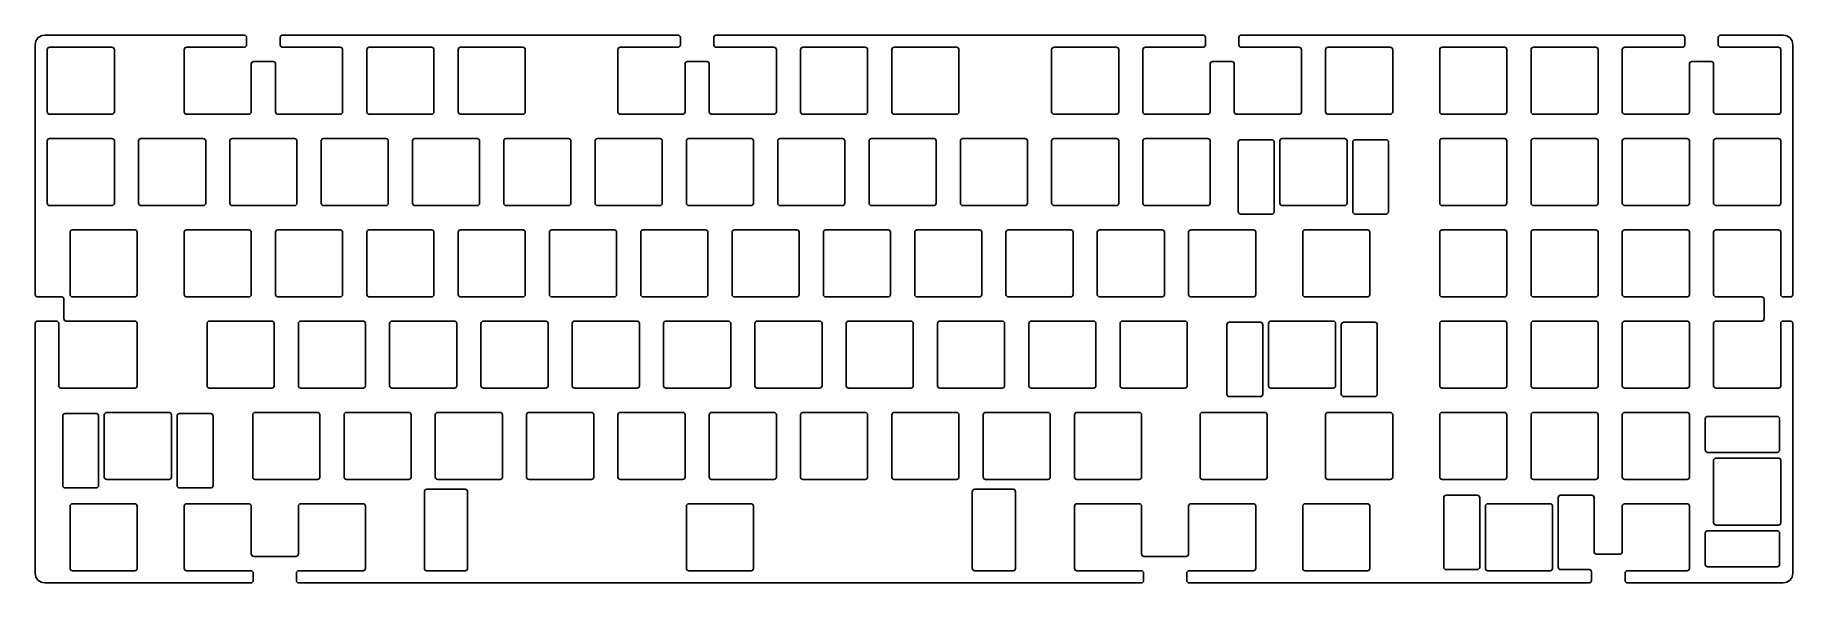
# Model space of a CAD drawing. Header units: millimetres. Extents: x -183 to 183, y -57 to 57.
import ezdxf

# ---------------------------------------------------------------- set-up
doc = ezdxf.new("R2010")
doc.units = ezdxf.units.MM
doc.layers.get('0').update_dxf_attribs({"linetype": 'CONTINUOUS'})

msp = doc.modelspace()

# ---------------------------------------------------------------- linework, layer by layer
for points in [[(148.84375, -57.15), (181.35625, -57.15, 0.414213562), (183.35625, -55.15), (183.35625, -3.025, 0.414213562), (182.85625, -2.525), (181.33125, -2.525, 0.414213562), (180.83125, -3.025), (180.83125, -16.025, -0.414213562), (180.33125, -16.525), (167.33125, -16.525, -0.414213562), (166.83125, -16.025), (166.83125, -3.025, -0.414213562), (167.33125, -2.525), (176.85625, -2.525, 0.414213562), (177.35625, -2.025), (177.35625, 2.025, 0.414213562), (176.85625, 2.525), (167.33125, 2.525, -0.414213562), (166.83125, 3.025), (166.83125, 16.025, -0.414213562), (167.33125, 16.525), (180.33125, 16.525, -0.414213562), (180.83125, 16.025), (180.83125, 3.025, 0.414213562), (181.33125, 2.525), (182.85625, 2.525, 0.414213562), (183.35625, 3.025), (183.35625, 55.15, 0.414213562), (181.35625, 57.15), (168.30625, 57.15, 0.414213562), (167.80625, 56.65), (167.80625, 55.125, 0.414213562), (168.30625, 54.625), (180.33125, 54.625, -0.414213562), (180.83125, 54.125), (180.83125, 41.125, -0.414213562), (180.33125, 40.625), (167.33125, 40.625, -0.414213562), (166.83125, 41.125), (166.83125, 51.125, 0.414213562), (166.33125, 51.625), (162.28125, 51.625, 0.414213562), (161.78125, 51.125), (161.78125, 41.125, -0.414213562), (161.28125, 40.625), (148.28125, 40.625, -0.414213562), (147.78125, 41.125), (147.78125, 54.125, -0.414213562), (148.28125, 54.625), (160.30625, 54.625, 0.414213562), (160.80625, 55.125), (160.80625, 56.65, 0.414213562), (160.30625, 57.15), (68.29375, 57.15, 0.414213562), (67.79375, 56.65), (67.79375, 55.125, 0.414213562), (68.29375, 54.625), (80.31875, 54.625, -0.414213562), (80.81875, 54.125), (80.81875, 41.125, -0.414213562), (80.31875, 40.625), (67.31875, 40.625, -0.414213562), (66.81875, 41.125), (66.81875, 51.125, 0.414213562), (66.31875, 51.625), (62.26875, 51.625, 0.414213562), (61.76875, 51.125), (61.76875, 41.125, -0.414213562), (61.26875, 40.625), (48.26875, 40.625, -0.414213562), (47.76875, 41.125), (47.76875, 54.125, -0.414213562), (48.26875, 54.625), (60.29375, 54.625, 0.414213562), (60.79375, 55.125), (60.79375, 56.65, 0.414213562), (60.29375, 57.15), (-41.24375, 57.15, 0.414213562), (-41.74375, 56.65), (-41.74375, 55.125, 0.414213562), (-41.24375, 54.625), (-29.21875, 54.625, -0.414213562), (-28.71875, 54.125), (-28.71875, 41.125, -0.414213562), (-29.21875, 40.625), (-42.21875, 40.625, -0.414213562), (-42.71875, 41.125), (-42.71875, 51.125, 0.414213562), (-43.21875, 51.625), (-47.26875, 51.625, 0.414213562), (-47.76875, 51.125), (-47.76875, 41.125, -0.414213562), (-48.26875, 40.625), (-61.26875, 40.625, -0.414213562), (-61.76875, 41.125), (-61.76875, 54.125, -0.414213562), (-61.26875, 54.625), (-49.24375, 54.625, 0.414213562), (-48.74375, 55.125), (-48.74375, 56.65, 0.414213562), (-49.24375, 57.15), (-131.73125, 57.15, 0.414213562), (-132.23125, 56.65), (-132.23125, 55.125, 0.414213562), (-131.73125, 54.625), (-119.70625, 54.625, -0.414213562), (-119.20625, 54.125), (-119.20625, 41.125, -0.414213562), (-119.70625, 40.625), (-132.70625, 40.625, -0.414213562), (-133.20625, 41.125), (-133.20625, 51.125, 0.414213562), (-133.70625, 51.625), (-137.75625, 51.625, 0.414213562), (-138.25625, 51.125), (-138.25625, 41.125, -0.414213562), (-138.75625, 40.625), (-151.75625, 40.625, -0.414213562), (-152.25625, 41.125), (-152.25625, 54.125, -0.414213562), (-151.75625, 54.625), (-139.73125, 54.625, 0.414213562), (-139.23125, 55.125), (-139.23125, 56.65, 0.414213562), (-139.73125, 57.15), (-181.35625, 57.15, 0.414213562), (-183.35625, 55.15), (-183.35625, 3.025, 0.414213562), (-182.85625, 2.525), (-177.85625, 2.525, -0.414213562), (-177.35625, 2.025), (-177.35625, -2.025, 0.414213562), (-176.85625, -2.525), (-162.56875, -2.525, -0.414213562), (-162.06875, -3.025), (-162.06875, -16.025, -0.414213562), (-162.56875, -16.525), (-177.95, -16.525, -0.414213562), (-178.45, -16.025), (-178.45, -3.025, 0.414213562), (-178.95, -2.525), (-182.85625, -2.525, 0.414213562), (-183.35625, -3.025), (-183.35625, -55.15, 0.414213562), (-181.35625, -57.15), (-138.35, -57.15, 0.414213562), (-137.85, -56.65), (-137.85, -55.125, 0.414213562), (-138.35, -54.625), (-151.75625, -54.625, -0.414213562), (-152.25625, -54.125), (-152.25625, -41.125, -0.414213562), (-151.75625, -40.625), (-138.75625, -40.625, -0.414213562), (-138.25625, -41.125), (-138.25625, -51.125, 0.414213562), (-137.75625, -51.625), (-128.94375, -51.625, 0.414213562), (-128.44375, -51.125), (-128.44375, -41.125, -0.414213562), (-127.94375, -40.625), (-114.94375, -40.625, -0.414213562), (-114.44375, -41.125), (-114.44375, -54.125, -0.414213562), (-114.94375, -54.625), (-128.35, -54.625, 0.414213562), (-128.85, -55.125), (-128.85, -56.65, 0.414213562), (-128.35, -57.15), (47.3875, -57.15, 0.414213562), (47.8875, -56.65), (47.8875, -55.125, 0.414213562), (47.3875, -54.625), (33.98125, -54.625, -0.414213562), (33.48125, -54.125), (33.48125, -41.125, -0.414213562), (33.98125, -40.625), (46.98125, -40.625, -0.414213562), (47.48125, -41.125), (47.48125, -51.125, 0.414213562), (47.98125, -51.625), (56.79375, -51.625, 0.414213562), (57.29375, -51.125), (57.29375, -41.125, -0.414213562), (57.79375, -40.625), (70.79375, -40.625, -0.414213562), (71.29375, -41.125), (71.29375, -54.125, -0.414213562), (70.79375, -54.625), (57.3875, -54.625, 0.414213562), (56.8875, -55.125), (56.8875, -56.65, 0.414213562), (57.3875, -57.15), (140.84375, -57.15, 0.414213562), (141.34375, -56.65), (141.34375, -54.875, 0.414213562), (140.84375, -54.375), (134.89325, -54.375, -0.414213562), (134.39325, -53.875), (134.39325, -39.375, -0.414213562), (134.89325, -38.875), (141.39325, -38.875, -0.414213562), (141.89325, -39.375), (141.89325, -50.65, 0.414213562), (142.39325, -51.15), (147.28125, -51.15, 0.414213562), (147.78125, -50.65), (147.78125, -41.125, -0.414213562), (148.28125, -40.625), (161.28125, -40.625, -0.414213562), (161.78125, -41.125), (161.78125, -54.125, -0.414213562), (161.28125, -54.625), (148.84375, -54.625, 0.414213562), (148.34375, -55.125), (148.34375, -56.65, 0.414213562)], [(-167.33125, 40.625), (-180.33125, 40.625, -0.414213562), (-180.83125, 41.125), (-180.83125, 54.125, -0.414213562), (-180.33125, 54.625), (-167.33125, 54.625, -0.414213562), (-166.83125, 54.125), (-166.83125, 41.125, -0.414213562)], [(-113.65625, 40.625), (-100.65625, 40.625, 0.414213562), (-100.15625, 41.125), (-100.15625, 54.125, 0.414213562), (-100.65625, 54.625), (-113.65625, 54.625, 0.414213562), (-114.15625, 54.125), (-114.15625, 41.125, 0.414213562)], [(-81.60625, 40.625, 0.414213562), (-81.10625, 41.125), (-81.10625, 54.125, 0.414213562), (-81.60625, 54.625), (-94.60625, 54.625, 0.414213562), (-95.10625, 54.125), (-95.10625, 41.125, 0.414213562), (-94.60625, 40.625)], [(-9.66875, 54.125, 0.414213562), (-10.16875, 54.625), (-23.16875, 54.625, 0.414213562), (-23.66875, 54.125), (-23.66875, 41.125, 0.414213562), (-23.16875, 40.625), (-10.16875, 40.625, 0.414213562), (-9.66875, 41.125)], [(8.88125, 54.625), (-4.11875, 54.625, 0.414213562), (-4.61875, 54.125), (-4.61875, 41.125, 0.414213562), (-4.11875, 40.625), (8.88125, 40.625, 0.414213562), (9.38125, 41.125), (9.38125, 54.125, 0.414213562)], [(42.21875, 40.625, 0.414213562), (42.71875, 41.125), (42.71875, 54.125, 0.414213562), (42.21875, 54.625), (29.21875, 54.625, 0.414213562), (28.71875, 54.125), (28.71875, 41.125, 0.414213562), (29.21875, 40.625)], [(99.36875, 40.625, 0.414213562), (99.86875, 41.125), (99.86875, 54.125, 0.414213562), (99.36875, 54.625), (86.36875, 54.625, 0.414213562), (85.86875, 54.125), (85.86875, 41.125, 0.414213562), (86.36875, 40.625)], [(110.18125, 40.625), (123.18125, 40.625, 0.414213562), (123.68125, 41.125), (123.68125, 54.125, 0.414213562), (123.18125, 54.625), (110.18125, 54.625, 0.414213562), (109.68125, 54.125), (109.68125, 41.125, 0.414213562)], [(142.73125, 41.125), (142.73125, 54.125, 0.414213562), (142.23125, 54.625), (129.23125, 54.625, 0.414213562), (128.73125, 54.125), (128.73125, 41.125, 0.414213562), (129.23125, 40.625), (142.23125, 40.625, 0.414213562)], [(-180.33125, 35.575, 0.414213562), (-180.83125, 35.075), (-180.83125, 22.075, 0.414213562), (-180.33125, 21.575), (-167.33125, 21.575, 0.414213562), (-166.83125, 22.075), (-166.83125, 35.075, 0.414213562), (-167.33125, 35.575)], [(-148.28125, 35.575), (-161.28125, 35.575, 0.414213562), (-161.78125, 35.075), (-161.78125, 22.075, 0.414213562), (-161.28125, 21.575), (-148.28125, 21.575, 0.414213562), (-147.78125, 22.075), (-147.78125, 35.075, 0.414213562)], [(-142.73125, 22.075, 0.414213562), (-142.23125, 21.575), (-129.23125, 21.575, 0.414213562), (-128.73125, 22.075), (-128.73125, 35.075, 0.414213562), (-129.23125, 35.575), (-142.23125, 35.575, 0.414213562), (-142.73125, 35.075)], [(-123.68125, 22.075, 0.414213562), (-123.18125, 21.575), (-110.18125, 21.575, 0.414213562), (-109.68125, 22.075), (-109.68125, 35.075, 0.414213562), (-110.18125, 35.575), (-123.18125, 35.575, 0.414213562), (-123.68125, 35.075)], [(-91.13125, 21.575), (-104.13125, 21.575, -0.414213562), (-104.63125, 22.075), (-104.63125, 35.075, -0.414213562), (-104.13125, 35.575), (-91.13125, 35.575, -0.414213562), (-90.63125, 35.075), (-90.63125, 22.075, -0.414213562)], [(-85.58125, 22.075, 0.414213562), (-85.08125, 21.575), (-72.08125, 21.575, 0.414213562), (-71.58125, 22.075), (-71.58125, 35.075, 0.414213562), (-72.08125, 35.575), (-85.08125, 35.575, 0.414213562), (-85.58125, 35.075)], [(-52.53125, 22.075, -0.414213562), (-53.03125, 21.575), (-66.03125, 21.575, -0.414213562), (-66.53125, 22.075), (-66.53125, 35.075, -0.414213562), (-66.03125, 35.575), (-53.03125, 35.575, -0.414213562), (-52.53125, 35.075)], [(-46.98125, 21.575, -0.414213562), (-47.48125, 22.075), (-47.48125, 35.075, -0.414213562), (-46.98125, 35.575), (-33.98125, 35.575, -0.414213562), (-33.48125, 35.075), (-33.48125, 22.075, -0.414213562), (-33.98125, 21.575)], [(-14.93125, 21.575), (-27.93125, 21.575, -0.414213562), (-28.43125, 22.075), (-28.43125, 35.075, -0.414213562), (-27.93125, 35.575), (-14.93125, 35.575, -0.414213562), (-14.43125, 35.075), (-14.43125, 22.075, -0.414213562)], [(4.11875, 35.575), (-8.88125, 35.575, 0.414213562), (-9.38125, 35.075), (-9.38125, 22.075, 0.414213562), (-8.88125, 21.575), (4.11875, 21.575, 0.414213562), (4.61875, 22.075), (4.61875, 35.075, 0.414213562)], [(23.66875, 35.075), (23.66875, 22.075, -0.414213562), (23.16875, 21.575), (10.16875, 21.575, -0.414213562), (9.66875, 22.075), (9.66875, 35.075, -0.414213562), (10.16875, 35.575), (23.16875, 35.575, -0.414213562)], [(42.71875, 35.075), (42.71875, 22.075, -0.414213562), (42.21875, 21.575), (29.21875, 21.575, -0.414213562), (28.71875, 22.075), (28.71875, 35.075, -0.414213562), (29.21875, 35.575), (42.21875, 35.575, -0.414213562)], [(61.76875, 35.075), (61.76875, 22.075, -0.414213562), (61.26875, 21.575), (48.26875, 21.575, -0.414213562), (47.76875, 22.075), (47.76875, 35.075, -0.414213562), (48.26875, 35.575), (61.26875, 35.575, -0.414213562)], [(75.15675, 34.825), (75.15675, 20.325, -0.414213562), (74.65675, 19.825), (68.15675, 19.825, -0.414213562), (67.65675, 20.325), (67.65675, 34.825, -0.414213562), (68.15675, 35.325), (74.65675, 35.325, -0.414213562)], [(76.34375, 22.075, 0.414213562), (76.84375, 21.575), (89.84375, 21.575, 0.414213562), (90.34375, 22.075), (90.34375, 35.075, 0.414213562), (89.84375, 35.575), (76.84375, 35.575, 0.414213562), (76.34375, 35.075)], [(92.03075, 19.825), (98.53075, 19.825, 0.414213562), (99.03075, 20.325), (99.03075, 34.825, 0.414213562), (98.53075, 35.325), (92.03075, 35.325, 0.414213562), (91.53075, 34.825), (91.53075, 20.325, 0.414213562)], [(123.68125, 35.075, 0.414213562), (123.18125, 35.575), (110.18125, 35.575, 0.414213562), (109.68125, 35.075), (109.68125, 22.075, 0.414213562), (110.18125, 21.575), (123.18125, 21.575, 0.414213562), (123.68125, 22.075)], [(142.73125, 22.075, -0.414213562), (142.23125, 21.575), (129.23125, 21.575, -0.414213562), (128.73125, 22.075), (128.73125, 35.075, -0.414213562), (129.23125, 35.575), (142.23125, 35.575, -0.414213562), (142.73125, 35.075)], [(148.28125, 21.575, -0.414213562), (147.78125, 22.075), (147.78125, 35.075, -0.414213562), (148.28125, 35.575), (161.28125, 35.575, -0.414213562), (161.78125, 35.075), (161.78125, 22.075, -0.414213562), (161.28125, 21.575)], [(166.83125, 22.075), (166.83125, 35.075, -0.414213562), (167.33125, 35.575), (180.33125, 35.575, -0.414213562), (180.83125, 35.075), (180.83125, 22.075, -0.414213562), (180.33125, 21.575), (167.33125, 21.575, -0.414213562)], [(-176.06875, 16.025), (-176.06875, 3.025, 0.414213562), (-175.56875, 2.525), (-162.56875, 2.525, 0.414213562), (-162.06875, 3.025), (-162.06875, 16.025, 0.414213562), (-162.56875, 16.525), (-175.56875, 16.525, 0.414213562)], [(-138.25625, 3.025, -0.414213562), (-138.75625, 2.525), (-151.75625, 2.525, -0.414213562), (-152.25625, 3.025), (-152.25625, 16.025, -0.414213562), (-151.75625, 16.525), (-138.75625, 16.525, -0.414213562), (-138.25625, 16.025)], [(-119.70625, 16.525, -0.414213562), (-119.20625, 16.025), (-119.20625, 3.025, -0.414213562), (-119.70625, 2.525), (-132.70625, 2.525, -0.414213562), (-133.20625, 3.025), (-133.20625, 16.025, -0.414213562), (-132.70625, 16.525)], [(-114.15625, 3.025), (-114.15625, 16.025, -0.414213562), (-113.65625, 16.525), (-100.65625, 16.525, -0.414213562), (-100.15625, 16.025), (-100.15625, 3.025, -0.414213562), (-100.65625, 2.525), (-113.65625, 2.525, -0.414213562)], [(-81.60625, 2.525, 0.414213562), (-81.10625, 3.025), (-81.10625, 16.025, 0.414213562), (-81.60625, 16.525), (-94.60625, 16.525, 0.414213562), (-95.10625, 16.025), (-95.10625, 3.025, 0.414213562), (-94.60625, 2.525)], [(-62.05625, 3.025, -0.414213562), (-62.55625, 2.525), (-75.55625, 2.525, -0.414213562), (-76.05625, 3.025), (-76.05625, 16.025, -0.414213562), (-75.55625, 16.525), (-62.55625, 16.525, -0.414213562), (-62.05625, 16.025)], [(-43.50625, 2.525, 0.414213562), (-43.00625, 3.025), (-43.00625, 16.025, 0.414213562), (-43.50625, 16.525), (-56.50625, 16.525, 0.414213562), (-57.00625, 16.025), (-57.00625, 3.025, 0.414213562), (-56.50625, 2.525)], [(-37.95625, 16.025, -0.414213562), (-37.45625, 16.525), (-24.45625, 16.525, -0.414213562), (-23.95625, 16.025), (-23.95625, 3.025, -0.414213562), (-24.45625, 2.525), (-37.45625, 2.525, -0.414213562), (-37.95625, 3.025)], [(-18.90625, 3.025, 0.414213562), (-18.40625, 2.525), (-5.40625, 2.525, 0.414213562), (-4.90625, 3.025), (-4.90625, 16.025, 0.414213562), (-5.40625, 16.525), (-18.40625, 16.525, 0.414213562), (-18.90625, 16.025)], [(13.64375, 16.525), (0.64375, 16.525, 0.414213562), (0.14375, 16.025), (0.14375, 3.025, 0.414213562), (0.64375, 2.525), (13.64375, 2.525, 0.414213562), (14.14375, 3.025), (14.14375, 16.025, 0.414213562)], [(33.19375, 16.025), (33.19375, 3.025, -0.414213562), (32.69375, 2.525), (19.69375, 2.525, -0.414213562), (19.19375, 3.025), (19.19375, 16.025, -0.414213562), (19.69375, 16.525), (32.69375, 16.525, -0.414213562)], [(52.24375, 3.025), (52.24375, 16.025, 0.414213562), (51.74375, 16.525), (38.74375, 16.525, 0.414213562), (38.24375, 16.025), (38.24375, 3.025, 0.414213562), (38.74375, 2.525), (51.74375, 2.525, 0.414213562)], [(71.29375, 16.025), (71.29375, 3.025, -0.414213562), (70.79375, 2.525), (57.79375, 2.525, -0.414213562), (57.29375, 3.025), (57.29375, 16.025, -0.414213562), (57.79375, 16.525), (70.79375, 16.525, -0.414213562)], [(81.10625, 16.025), (81.10625, 3.025, 0.414213562), (81.60625, 2.525), (94.60625, 2.525, 0.414213562), (95.10625, 3.025), (95.10625, 16.025, 0.414213562), (94.60625, 16.525), (81.60625, 16.525, 0.414213562)], [(123.68125, 16.025, 0.414213562), (123.18125, 16.525), (110.18125, 16.525, 0.414213562), (109.68125, 16.025), (109.68125, 3.025, 0.414213562), (110.18125, 2.525), (123.18125, 2.525, 0.414213562), (123.68125, 3.025)], [(142.23125, 2.525), (129.23125, 2.525, -0.414213562), (128.73125, 3.025), (128.73125, 16.025, -0.414213562), (129.23125, 16.525), (142.23125, 16.525, -0.414213562), (142.73125, 16.025), (142.73125, 3.025, -0.414213562)], [(161.78125, 16.025), (161.78125, 3.025, -0.414213562), (161.28125, 2.525), (148.28125, 2.525, -0.414213562), (147.78125, 3.025), (147.78125, 16.025, -0.414213562), (148.28125, 16.525), (161.28125, 16.525, -0.414213562)], [(-146.99375, -2.525, 0.414213562), (-147.49375, -3.025), (-147.49375, -16.025, 0.414213562), (-146.99375, -16.525), (-133.99375, -16.525, 0.414213562), (-133.49375, -16.025), (-133.49375, -3.025, 0.414213562), (-133.99375, -2.525)], [(-127.94375, -2.525, 0.414213562), (-128.44375, -3.025), (-128.44375, -16.025, 0.414213562), (-127.94375, -16.525), (-114.94375, -16.525, 0.414213562), (-114.44375, -16.025), (-114.44375, -3.025, 0.414213562), (-114.94375, -2.525)], [(-108.89375, -2.525), (-95.89375, -2.525, -0.414213562), (-95.39375, -3.025), (-95.39375, -16.025, -0.414213562), (-95.89375, -16.525), (-108.89375, -16.525, -0.414213562), (-109.39375, -16.025), (-109.39375, -3.025, -0.414213562)], [(-76.84375, -2.525), (-89.84375, -2.525, 0.414213562), (-90.34375, -3.025), (-90.34375, -16.025, 0.414213562), (-89.84375, -16.525), (-76.84375, -16.525, 0.414213562), (-76.34375, -16.025), (-76.34375, -3.025, 0.414213562)], [(-70.79375, -16.525), (-57.79375, -16.525, 0.414213562), (-57.29375, -16.025), (-57.29375, -3.025, 0.414213562), (-57.79375, -2.525), (-70.79375, -2.525, 0.414213562), (-71.29375, -3.025), (-71.29375, -16.025, 0.414213562)], [(-51.74375, -2.525, 0.414213562), (-52.24375, -3.025), (-52.24375, -16.025, 0.414213562), (-51.74375, -16.525), (-38.74375, -16.525, 0.414213562), (-38.24375, -16.025), (-38.24375, -3.025, 0.414213562), (-38.74375, -2.525)], [(-33.19375, -16.025), (-33.19375, -3.025, -0.414213562), (-32.69375, -2.525), (-19.69375, -2.525, -0.414213562), (-19.19375, -3.025), (-19.19375, -16.025, -0.414213562), (-19.69375, -16.525), (-32.69375, -16.525, -0.414213562)], [(-14.14375, -16.025, 0.414213562), (-13.64375, -16.525), (-0.64375, -16.525, 0.414213562), (-0.14375, -16.025), (-0.14375, -3.025, 0.414213562), (-0.64375, -2.525), (-13.64375, -2.525, 0.414213562), (-14.14375, -3.025)], [(18.40625, -16.525, 0.414213562), (18.90625, -16.025), (18.90625, -3.025, 0.414213562), (18.40625, -2.525), (5.40625, -2.525, 0.414213562), (4.90625, -3.025), (4.90625, -16.025, 0.414213562), (5.40625, -16.525)], [(37.45625, -16.525), (24.45625, -16.525, -0.414213562), (23.95625, -16.025), (23.95625, -3.025, -0.414213562), (24.45625, -2.525), (37.45625, -2.525, -0.414213562), (37.95625, -3.025), (37.95625, -16.025, -0.414213562)], [(56.50625, -2.525, -0.414213562), (57.00625, -3.025), (57.00625, -16.025, -0.414213562), (56.50625, -16.525), (43.50625, -16.525, -0.414213562), (43.00625, -16.025), (43.00625, -3.025, -0.414213562), (43.50625, -2.525)], [(72.7755, -17.775), (72.7755, -3.275, 0.414213562), (72.2755, -2.775), (65.7755, -2.775, 0.414213562), (65.2755, -3.275), (65.2755, -17.775, 0.414213562), (65.7755, -18.275), (72.2755, -18.275, 0.414213562)], [(73.9625, -3.025), (73.9625, -16.025, 0.414213562), (74.4625, -16.525), (87.4625, -16.525, 0.414213562), (87.9625, -16.025), (87.9625, -3.025, 0.414213562), (87.4625, -2.525), (74.4625, -2.525, 0.414213562)], [(89.6495, -18.275), (96.1495, -18.275, 0.414213562), (96.6495, -17.775), (96.6495, -3.275, 0.414213562), (96.1495, -2.775), (89.6495, -2.775, 0.414213562), (89.1495, -3.275), (89.1495, -17.775, 0.414213562)], [(110.18125, -16.525), (123.18125, -16.525, 0.414213562), (123.68125, -16.025), (123.68125, -3.025, 0.414213562), (123.18125, -2.525), (110.18125, -2.525, 0.414213562), (109.68125, -3.025), (109.68125, -16.025, 0.414213562)], [(128.73125, -3.025, -0.414213562), (129.23125, -2.525), (142.23125, -2.525, -0.414213562), (142.73125, -3.025), (142.73125, -16.025, -0.414213562), (142.23125, -16.525), (129.23125, -16.525, -0.414213562), (128.73125, -16.025)], [(161.28125, -2.525, -0.414213562), (161.78125, -3.025), (161.78125, -16.025, -0.414213562), (161.28125, -16.525), (148.28125, -16.525, -0.414213562), (147.78125, -16.025), (147.78125, -3.025, -0.414213562), (148.28125, -2.525)], [(-170.112, -36.825), (-170.112, -22.325, 0.414213562), (-170.612, -21.825), (-177.112, -21.825, 0.414213562), (-177.612, -22.325), (-177.612, -36.825, 0.414213562), (-177.112, -37.325), (-170.612, -37.325, 0.414213562)], [(-155.425, -21.575), (-168.425, -21.575, 0.414213562), (-168.925, -22.075), (-168.925, -35.075, 0.414213562), (-168.425, -35.575), (-155.425, -35.575, 0.414213562), (-154.925, -35.075), (-154.925, -22.075, 0.414213562)], [(-146.738, -37.325, 0.414213562), (-146.238, -36.825), (-146.238, -22.325, 0.414213562), (-146.738, -21.825), (-153.238, -21.825, 0.414213562), (-153.738, -22.325), (-153.738, -36.825, 0.414213562), (-153.238, -37.325)], [(-124.46875, -21.575), (-137.46875, -21.575, 0.414213562), (-137.96875, -22.075), (-137.96875, -35.075, 0.414213562), (-137.46875, -35.575), (-124.46875, -35.575, 0.414213562), (-123.96875, -35.075), (-123.96875, -22.075, 0.414213562)], [(-105.41875, -21.575, -0.414213562), (-104.91875, -22.075), (-104.91875, -35.075, -0.414213562), (-105.41875, -35.575), (-118.41875, -35.575, -0.414213562), (-118.91875, -35.075), (-118.91875, -22.075, -0.414213562), (-118.41875, -21.575)], [(-99.36875, -35.575, -0.414213562), (-99.86875, -35.075), (-99.86875, -22.075, -0.414213562), (-99.36875, -21.575), (-86.36875, -21.575, -0.414213562), (-85.86875, -22.075), (-85.86875, -35.075, -0.414213562), (-86.36875, -35.575)], [(-80.81875, -35.075, 0.414213562), (-80.31875, -35.575), (-67.31875, -35.575, 0.414213562), (-66.81875, -35.075), (-66.81875, -22.075, 0.414213562), (-67.31875, -21.575), (-80.31875, -21.575, 0.414213562), (-80.81875, -22.075)], [(-61.76875, -35.075), (-61.76875, -22.075, -0.414213562), (-61.26875, -21.575), (-48.26875, -21.575, -0.414213562), (-47.76875, -22.075), (-47.76875, -35.075, -0.414213562), (-48.26875, -35.575), (-61.26875, -35.575, -0.414213562)], [(-42.21875, -35.575), (-29.21875, -35.575, 0.414213562), (-28.71875, -35.075), (-28.71875, -22.075, 0.414213562), (-29.21875, -21.575), (-42.21875, -21.575, 0.414213562), (-42.71875, -22.075), (-42.71875, -35.075, 0.414213562)], [(-23.16875, -21.575), (-10.16875, -21.575, -0.414213562), (-9.66875, -22.075), (-9.66875, -35.075, -0.414213562), (-10.16875, -35.575), (-23.16875, -35.575, -0.414213562), (-23.66875, -35.075), (-23.66875, -22.075, -0.414213562)], [(-4.61875, -22.075, -0.414213562), (-4.11875, -21.575), (8.88125, -21.575, -0.414213562), (9.38125, -22.075), (9.38125, -35.075, -0.414213562), (8.88125, -35.575), (-4.11875, -35.575, -0.414213562), (-4.61875, -35.075)], [(27.93125, -21.575, -0.414213562), (28.43125, -22.075), (28.43125, -35.075, -0.414213562), (27.93125, -35.575), (14.93125, -35.575, -0.414213562), (14.43125, -35.075), (14.43125, -22.075, -0.414213562), (14.93125, -21.575)], [(46.98125, -35.575, 0.414213562), (47.48125, -35.075), (47.48125, -22.075, 0.414213562), (46.98125, -21.575), (33.98125, -21.575, 0.414213562), (33.48125, -22.075), (33.48125, -35.075, 0.414213562), (33.98125, -35.575)], [(59.675, -22.075), (59.675, -35.075, 0.414213562), (60.175, -35.575), (73.175, -35.575, 0.414213562), (73.675, -35.075), (73.675, -22.075, 0.414213562), (73.175, -21.575), (60.175, -21.575, 0.414213562)], [(86.36875, -21.575, 0.414213562), (85.86875, -22.075), (85.86875, -35.075, 0.414213562), (86.36875, -35.575), (99.36875, -35.575, 0.414213562), (99.86875, -35.075), (99.86875, -22.075, 0.414213562), (99.36875, -21.575)], [(110.18125, -21.575, 0.414213562), (109.68125, -22.075), (109.68125, -35.075, 0.414213562), (110.18125, -35.575), (123.18125, -35.575, 0.414213562), (123.68125, -35.075), (123.68125, -22.075, 0.414213562), (123.18125, -21.575)], [(142.23125, -35.575), (129.23125, -35.575, -0.414213562), (128.73125, -35.075), (128.73125, -22.075, -0.414213562), (129.23125, -21.575), (142.23125, -21.575, -0.414213562), (142.73125, -22.075), (142.73125, -35.075, -0.414213562)], [(161.78125, -22.075), (161.78125, -35.075, -0.414213562), (161.28125, -35.575), (148.28125, -35.575, -0.414213562), (147.78125, -35.075), (147.78125, -22.075, -0.414213562), (148.28125, -21.575), (161.28125, -21.575, -0.414213562)], [(165.58125, -29.913, -0.414213562), (165.08125, -29.413), (165.08125, -22.913, -0.414213562), (165.58125, -22.413), (180.08125, -22.413, -0.414213562), (180.58125, -22.913), (180.58125, -29.413, -0.414213562), (180.08125, -29.913)], [(180.33125, -31.1), (167.33125, -31.1, 0.414213562), (166.83125, -31.6), (166.83125, -44.6, 0.414213562), (167.33125, -45.1), (180.33125, -45.1, 0.414213562), (180.83125, -44.6), (180.83125, -31.6, 0.414213562)], [(-101.63125, -54.625, -0.414213562), (-102.13125, -54.125), (-102.13125, -38.125, -0.414213562), (-101.63125, -37.625), (-93.63125, -37.625, -0.414213562), (-93.13125, -38.125), (-93.13125, -54.125, -0.414213562), (-93.63125, -54.625)], [(20.66875, -54.625, 0.414213562), (21.16875, -54.125), (21.16875, -38.125, 0.414213562), (20.66875, -37.625), (12.66875, -37.625, 0.414213562), (12.16875, -38.125), (12.16875, -54.125, 0.414213562), (12.66875, -54.625)], [(117.51925, -54.375, 0.414213562), (118.01925, -53.875), (118.01925, -39.375, 0.414213562), (117.51925, -38.875), (111.01925, -38.875, 0.414213562), (110.51925, -39.375), (110.51925, -53.875, 0.414213562), (111.01925, -54.375)], [(-175.56875, -40.625, 0.414213562), (-176.06875, -41.125), (-176.06875, -54.125, 0.414213562), (-175.56875, -54.625), (-162.56875, -54.625, 0.414213562), (-162.06875, -54.125), (-162.06875, -41.125, 0.414213562), (-162.56875, -40.625)], [(-33.98125, -54.625, 0.414213562), (-33.48125, -54.125), (-33.48125, -41.125, 0.414213562), (-33.98125, -40.625), (-46.98125, -40.625, 0.414213562), (-47.48125, -41.125), (-47.48125, -54.125, 0.414213562), (-46.98125, -54.625)], [(81.10625, -41.125), (81.10625, -54.125, 0.414213562), (81.60625, -54.625), (94.60625, -54.625, 0.414213562), (95.10625, -54.125), (95.10625, -41.125, 0.414213562), (94.60625, -40.625), (81.60625, -40.625, 0.414213562)], [(132.70625, -40.625), (119.70625, -40.625, 0.414213562), (119.20625, -41.125), (119.20625, -54.125, 0.414213562), (119.70625, -54.625), (132.70625, -54.625, 0.414213562), (133.20625, -54.125), (133.20625, -41.125, 0.414213562)], [(180.58125, -53.287), (180.58125, -46.787, 0.414213562), (180.08125, -46.287), (165.58125, -46.287, 0.414213562), (165.08125, -46.787), (165.08125, -53.287, 0.414213562), (165.58125, -53.787), (180.08125, -53.787, 0.414213562)]]:
    msp.add_lwpolyline(points, format="xyb", close=True)

doc.saveas('drawing.dxf')
